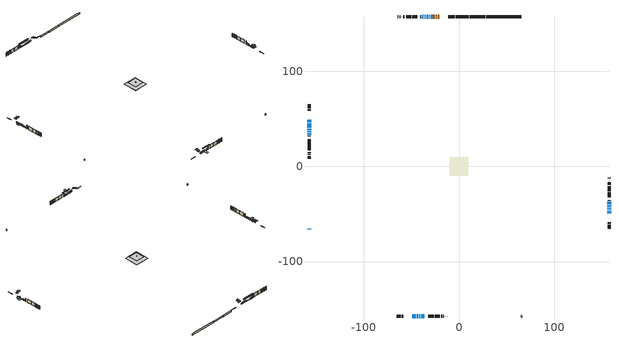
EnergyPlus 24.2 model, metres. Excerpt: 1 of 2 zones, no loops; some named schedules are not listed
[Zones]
conditioned space
 floor outside (Floor1 construction): -0.59,-0.59 -0.59,0.59 0.59,0.59 0.59,-0.59 z0.61
 floor outside (Floor2 construction): -2.18,-2.18 -2.18,2.18 2.18,2.18 2.18,-2.18 z0.61
 floor adiabatic (AdiabaticFloorConstruction): -9.55,-9.55 -9.55,9.55 9.55,9.55 9.55,-9.55 z3.05
 floor foundation (Slab1 construction): -4.79,-4.79 -4.79,4.79 4.79,4.79 4.79,-4.79 z-1.83
 floor foundation (Slab1 construction 1): -3.19,-3.19 -3.19,3.19 3.19,3.19 3.19,-3.19 z-1.83
 floor foundation (Slab1 construction 2): -2.96,-2.96 -2.96,2.96 2.96,2.96 2.96,-2.96 z-1.83
 wall outside (RimJoist1 construction): -4.48,157.79 -8.49,157.79 / -65.36,-157.79 -61.35,-157.79 / -157.79,65.36 -157.79,61.35 / 157.79,-65.36 157.79,-61.35 z0.61:0.91
 wall outside (RimJoist2 construction): -9.42,157.79 -11.36,157.79 / -60.42,-157.79 -58.48,-157.79 / -157.79,60.42 -157.79,58.48 / 157.79,-60.42 157.79,-58.48 z0.61:0.91
 wall outside (AdiabaticWallConstruction 1): -20.78,157.79 -22.62,157.79 / -23.54,157.79 -24.57,157.79 / -25.5,157.79 -27.41,157.79 z0.61:2.64
 wall outside (AdiabaticWallConstruction): -157.79,49.07 -157.79,46.48 / -28.34,157.79 -29.64,157.79 / -157.79,35.1 -157.79,33.14 / -37.95,-157.79 -36.65,-157.79 z0.61:2.06; -49.07,-157.79 -47.77,-157.79 / -157.79,39.93 -157.79,38.25 / -38.06,157.79 -39.36,157.79 / 157.79,-39.64 157.79,-37.05 z0.61:2.52; -46.84,-157.79 -45.55,-157.79 / 65.36,-157.79 65.84,-157.31 / -157.79,-65.36 -157.31,-65.84 z0.61:2.21; -157.79,45.55 -157.79,43.64 / -157.79,37.33 -157.79,36.03 z0.61:1.6; -157.79,42.71 -157.79,40.86 / -44.62,-157.79 -42.76,-157.79 z0.61:2.72; -30.56,157.79 -31.43,157.79 z0.61:1.32; 157.79,-49.07 157.79,-47.16 z0.61:1.09; 157.79,-46.23 157.79,-45.57 z0.61:2.64; 157.79,-44.65 157.79,-43.4 z0.61:0.98; -41.84,-157.79 -40.82,-157.79 / -39.89,-157.79 -38.88,-157.79 z0.61:1.12; -32.35,157.79 -33.88,157.79 z0.61:1.04; -34.81,157.79 -35.7,157.79 z0.61:1.17; 157.79,-42.47 157.79,-40.57 z0.61:0.99; -36.62,157.79 -37.14,157.79 z0.61:1.47
 wall outside (Wall10 construction): -40.29,157.79 -40.67,157.79 / -35.72,-157.79 -35.34,-157.79 / -157.79,32.21 -157.79,31.83 / 157.79,-36.12 157.79,-35.74 z0.61:5.49
 wall outside (Wall1 construction): -43.88,157.79 -49.44,157.79 / -32.13,-157.79 -26.57,-157.79 / -157.79,28.62 -157.79,23.06 / 157.79,-32.52 157.79,-26.97 z0.61:5.49
 wall outside (Wall2 construction): -50.37,157.79 -55.54,157.79 / -25.64,-157.79 -20.47,-157.79 / -157.79,22.14 -157.79,16.97 / 157.79,-26.04 157.79,-20.87 z0.61:5.49
 wall outside (Wall3 construction): -56.47,157.79 -56.52,157.79 / -19.55,-157.79 -19.49,-157.79 / -157.79,16.04 -157.79,15.98 / 157.79,-19.94 157.79,-19.88 z0.61:5.49
 wall outside (Wall4 construction): -57.45,157.79 -58.64,157.79 / -18.56,-157.79 -17.37,-157.79 / -157.79,15.05 -157.79,13.86 / 157.79,-18.95 157.79,-17.76 z0.61:5.49
 wall outside (Wall5 construction): -59.57,157.79 -59.95,157.79 / -16.44,-157.79 -16.06,-157.79 / -157.79,12.93 -157.79,12.55 / 157.79,-16.83 157.79,-16.45 z0.61:5.49
 wall outside (Wall6 construction): -60.88,157.79 -60.93,157.79 / -15.13,-157.79 -15.08,-157.79 / -157.79,11.62 -157.79,11.58 / 157.79,-15.52 157.79,-15.48 z0.61:5.49
 wall outside (Wall7 construction): -61.86,157.79 -62.07,157.79 / -14.16,-157.79 -13.94,-157.79 / -157.79,10.65 -157.79,10.43 / 157.79,-14.55 157.79,-14.34 z0.61:5.49
 wall outside (Wall8 construction): -63,157.79 -63.04,157.79 / -13.01,-157.79 -12.97,-157.79 / -157.79,9.5 -157.79,9.46 / 157.79,-13.41 157.79,-13.36 z0.61:5.49
 wall outside (Wall9 construction): -63.97,157.79 -64.43,157.79 / -12.04,-157.79 -11.58,-157.79 / -157.79,8.53 -157.79,8.07 / 157.79,-12.43 157.79,-11.98 z0.61:5.49
 wall foundation (FoundationWall1 construction): 28.63,157.79,-1.83 28.63,157.79,0.61 61.69,157.79,0.61 61.69,157.79,0.01 65.36,157.79,0.01 65.36,157.79,-1.83
 wall foundation (FoundationWall2 construction): 27.7,157.79 11.4,157.79 z-1.83:0.15
 wall foundation (FoundationWall3 construction): 10.47,157.79 -3.55,157.79 z-1.83:0.15
 window (WindowConstruction): -157.79,49.07 -157.79,46.48 z0.61:2.06
 window (WindowConstruction 7): -49.07,-157.79 -47.77,-157.79 z0.61:2.51
 window (WindowConstruction 8): -46.84,-157.79 -45.55,-157.79 z0.61:2.21
 window (WindowConstruction 9): 65.36,-157.79 65.84,-157.31 z0.61:2.21
 window (WindowConstruction 10): -157.79,-65.36 -157.31,-65.84 z0.61:2.21
 window (WindowConstruction 11): -157.79,45.55 -157.79,43.64 z0.61:1.6
 window (WindowConstruction 12): -157.79,42.71 -157.79,40.86 z0.61:2.72
 window (WindowConstruction 13): -44.62,-157.79 -42.77,-157.79 z0.61:2.72
 window (WindowConstruction 14): -157.79,39.93 -157.79,38.25 z0.61:2.51
 window (WindowConstruction 15): -28.34,157.79 -29.63,157.79 z0.61:2.06
 window (WindowConstruction 16): -30.56,157.79 -31.43,157.79 z0.61:1.32
 window (WindowConstruction 17): 157.79,-49.07 157.79,-47.16 z0.61:1.09
 window (WindowConstruction 19): 157.79,-46.23 157.79,-45.57 z0.61:2.64
 window (WindowConstruction 20): 157.79,-44.64 157.79,-43.4 z0.61:0.98
 window (WindowConstruction 21): -41.84,-157.79 -40.82,-157.79 z0.61:1.12
 window (WindowConstruction 22): -39.89,-157.79 -38.88,-157.79 z0.61:1.12
 window (WindowConstruction 23): -32.35,157.79 -33.88,157.79 z0.61:1.04
 window (WindowConstruction 1): -157.79,37.33 -157.79,36.03 z0.61:1.6
 window (WindowConstruction 24): -34.81,157.79 -35.7,157.79 z0.61:1.17
 window (WindowConstruction 2): -157.79,35.1 -157.79,33.14 z0.61:2.06
 window (WindowConstruction 3): 157.79,-42.47 157.79,-40.57 z0.61:0.99
 window (WindowConstruction 4): -37.95,-157.79 -36.65,-157.79 z0.61:2.06
 window (WindowConstruction 18): -36.63,157.79 -37.14,157.79 z0.61:1.47
 window (WindowConstruction 5): -38.06,157.79 -39.36,157.79 z0.61:2.51
 window (WindowConstruction 6): 157.79,-39.64 157.79,-37.05 z0.61:2.51
 door (Door): -20.78,157.79 -22.62,157.79 z0.61:2.64
 door (Door 1): -23.54,157.79 -24.57,157.79 z0.61:2.64
 door (Door 2): -25.5,157.79 -27.41,157.79 z0.61:2.64
 ceiling to attic - vented (Floor3 construction): 6.24,-6.24 6.24,6.24 -6.24,6.24 -6.24,-6.24 z5.49
 ceiling to attic - vented (Floor4 construction): 0.63,-0.63 0.63,0.63 -0.63,0.63 -0.63,-0.63 z5.49
 ceiling to attic - vented (Floor5 construction): 0.59,-0.59 0.59,0.59 -0.59,0.59 -0.59,-0.59 z5.49
 ceiling to attic - vented (Floor6 construction): 1.26,-1.26 1.26,1.26 -1.26,1.26 -1.26,-1.26 z5.49
 ceiling adiabatic (AdiabaticFloorConstruction): 9.55,-9.55 9.55,9.55 -9.55,9.55 -9.55,-9.55 z3.05
 roof outside (Roof5 construction): -17.63,157.79,5.49 -17.63,153.48,6.57 -16.52,153.48,6.57 -16.52,157.79,5.49; -52.21,-157.79,5.49 -52.21,-153.48,6.57 -53.33,-153.48,6.57 -53.33,-157.79,5.49; -157.79,52.21,5.49 -153.48,52.21,6.57 -153.48,53.33,6.57 -157.79,53.33,5.49; 157.79,-52.21,5.49 153.48,-52.21,6.57 153.48,-53.33,6.57 157.79,-53.33,5.49
 roof outside (Roof6 construction): -19.85,157.79,5.49 -19.85,152.9,7.12 -18.56,152.9,7.12 -18.56,157.79,5.49; -50,-157.79,5.49 -50,-152.9,7.12 -51.28,-152.9,7.12 -51.28,-157.79,5.49; -157.79,50,5.49 -152.9,50,7.12 -152.9,51.28,7.12 -157.79,51.28,5.49; 157.79,-50,5.49 152.9,-50,7.12 152.9,-51.28,7.12 157.79,-51.28,5.49
shading: -157.79,46.18 -157.79,49.37 -158.4,49.37 -158.4,46.18 z2.36; -47.16,-157.79 -49.68,-157.79 -49.68,-158.4 -47.16,-158.4 z3.12; -45.46,-157.79 -46.93,-157.79 -46.93,-158.4 -45.46,-158.4 z2.3; 65.91,-157.24 65.29,-157.86 65.78,-158.34 66.4,-157.73 z2.3; -157.24,-65.91 -157.86,-65.29 -158.34,-65.78 -157.73,-66.4 z2.3; -157.79,43.34 -157.79,45.85 -161.45,45.85 -161.45,43.34 z1.9; -157.79,40.56 -157.79,43.01 -161.45,43.01 -161.45,40.56 z3.02; -42.47,-157.79 -44.92,-157.79 -44.92,-165.11 -42.47,-165.11 z3.02; -157.79,37.96 -157.79,40.23 -158.4,40.23 -158.4,37.96 z2.81; -33.74,157.79 -24.23,157.79 -24.23,158.4 -33.74,158.4 z6.17; -35.53,157.79 -26.45,157.79 -26.45,158.4 -35.53,158.4 z5.43; 157.79,-46.4 157.79,-49.83 158.4,-49.83 158.4,-46.4 z1.85; 157.79,-45.11 157.79,-46.69 162.06,-46.69 162.06,-45.11 z3.1; 157.79,-42.94 157.79,-45.11 162.06,-45.11 162.06,-42.94 z1.44; -40.67,-157.79 -41.99,-157.79 -41.99,-158.4 -40.67,-158.4 z1.27; -33.24,-157.79 -45.53,-157.79 -45.53,-158.4 -33.24,-158.4 z6.76; -39.67,157.79 -26.56,157.79 -26.56,158.4 -39.67,158.4 z6.83; -157.79,35.73 -157.79,37.62 -158.4,37.62 -158.4,35.73 z1.9; -41.19,157.79 -29.32,157.79 -29.32,158.4 -41.19,158.4 z6.66; -157.79,32.85 -157.79,35.4 -158.4,35.4 -158.4,32.85 z2.36; 157.79,-40.27 157.79,-42.77 158.4,-42.77 158.4,-40.27 z1.29; -35.74,-157.79 -38.86,-157.79 -38.86,-158.4 -35.74,-158.4 z2.97; -41.09,157.79 -32.67,157.79 -32.67,158.4 -41.09,158.4 z5.43; -39.66,157.79 -37.77,157.79 -37.77,160.53 -39.66,160.53 z2.81; 157.79,-36.75 157.79,-39.94 158.4,-39.94 158.4,-36.75 z2.81
[Building]
Building 1: Terrain=Suburbs
[Site:Location]
Edmonton Intl AP_AB: Latitude {deg}=53.31; Longitude {deg}=-113.58; Time Zone {hr}=-7; Elevation {m}=723; Keep Site Location Information=Yes
[Site:GroundTemperature:Shallow]
-1.56185, -3.61833, -3.78302, -2.80711, 1.11059, 5.01004, 8.39065, 10.5322, 10.7141, 8.97234, 5.67794, 1.89811
[Site:WaterMainsTemperature]
Calculation Method=Schedule; Temperature Schedule=mains temperature schedule
[Material] Roughness=Rough; Thermal Absorptance=0.9
Name | Thickness {m} | Conductivity {W/m-K} | Density {kg/m3} | Specific Heat {J/kg-K} | Solar Absorptance | Visible Absorptance
asphalt or fiberglass shingles | 0.00635 | 0.162714 | 1121.4 | 1465.45 | 0.4 | 0.4
ceiling loosefill ins | 0.254 | 0.0480833 | 16.02 | 1046.75 | 0.7 | 0.7
ceiling loosefill ins 1 | 0.169333 | 0.0480833 | 16.02 | 1046.75 | 0.7 | 0.7
ceiling stud and cavity | 0.1397 | 0.351045 | 65.682 | 1177.47 | 0.7 | 0.7
ceiling stud and cavity 1 | 0.1397 | 0.550941 | 65.682 | 1177.47 | 0.7 | 0.7
ceiling stud and cavity 2 | 0.1397 | 0.0776294 | 65.682 | 1177.47 | 0.7 | 0.7
ceiling stud and cavity 3 | 0.1397 | 0.417558 | 65.682 | 1177.47 | 0.7 | 0.7
concrete 4.0 in. | 0.1016 | 1.803125 | 2242.8 | 837.4 | 0.7 | 0.7
concrete 8.0 in. | 0.2032 | 1.803125 | 2242.8 | 837.4 | 0.7 | 0.7
door material | 0.04445 | 0.053851 | 512.64 | 1214.23 | 0.7 | 0.7
exterior vertical ins | 0.0463172 | 0.029427 | 32.04 | 1214.23 | 0.7 | 0.7
exterior vertical ins 1 | 0.0451399 | 0.029427 | 32.04 | 1214.23 | 0.7 | 0.7
floor covering | 0.0127 | 0.0433444 | 54.468 | 1339.84 | 0.6 | 0.6
floor rigid ins; rim joist rigid ins; roof rigid ins | 0.103632 | 0.029427 | 32.04 | 1214.23 | 0.7 | 0.7
floor rigid ins 1; wall rigid ins 1 | 0.512978 | 0.029427 | 32.04 | 1214.23 | 0.7 | 0.7
floor stud and cavity | 0.1397 | 0.107184 | 92.3553 | 1139.71 | 0.7 | 0.7
floor stud and cavity 1 | 0.1397 | 0.0760523 | 92.3553 | 1139.71 | 0.7 | 0.7
floor stud and cavity 2 | 0.1397 | 1.75129 | 37.0049 | 1207.88 | 0.7 | 0.7
furniture material conditioned space 1 | 0.1524 | 0.115458 | 640.8 | 1214.23 | 0.6 | 0.6
gypsum board | 0.0127 | 0.160291 | 801 | 837.4 | 0.6 | 0.6
gypsum board 1 | 0.0127 | 0.160291 | 801 | 837.4 | 0.7 | 0.7
osb sheathing 0.5 in. | 0.0127 | 0.115458 | 512.64 | 1214.23 | 0.7 | 0.7
osb sheathing 0.75 in. | 0.01905 | 0.115458 | 512.64 | 1214.23 | 0.7 | 0.7
osb sheathing 2.0 in. | 0.0508 | 0.115458 | 512.64 | 1214.23 | 0.7 | 0.7
rim joist stud and cavity | 0.0508 | 0.0908433 | 125.044 | 1163.47 | 0.6 | 0.6
rim joist stud and cavity 1 | 0.0508 | 0.124579 | 125.044 | 1163.47 | 0.6 | 0.6
roof stud and cavity | 0.2032 | 0.213319 | 78.34581 | 1123.46 | 0.7 | 0.7
roof stud and cavity 1 | 0.2032 | 0.210283 | 78.34581 | 1123.46 | 0.7 | 0.7
wall rigid ins | 0.051816 | 0.029427 | 32.04 | 1214.23 | 0.7 | 0.7
wall stud and cavity | 0.1397 | 0.198846 | 139.0536 | 1170.24 | 0.7 | 0.7
wall stud and cavity 1 | 0.1397 | 0.201882 | 139.0536 | 1170.24 | 0.7 | 0.7
wall stud and cavity 11 | 0.0889 | 0.380278 | 52.3479 | 1209.89 | 0.7 | 0.7
wall stud and cavity 12 | 0.0889 | 0.391764 | 83.0341 | 1211.67 | 0.7 | 0.7
wall stud and cavity 2 | 0.1397 | 0.554847 | 139.0536 | 1170.24 | 0.7 | 0.7
wall stud and cavity 3 | 0.1397 | 0.0974674 | 139.0536 | 1170.24 | 0.7 | 0.7
wall stud and cavity 4 | 0.1397 | 0.170622 | 139.0536 | 1170.24 | 0.7 | 0.7
wall stud and cavity 5 | 0.1397 | 0.0807926 | 139.0536 | 1170.24 | 0.7 | 0.7
wall stud and cavity 6 | 0.1397 | 0.164604 | 139.0536 | 1170.24 | 0.7 | 0.7
wall stud and cavity 7 | 0.1397 | 0.17173 | 139.0536 | 1170.24 | 0.7 | 0.7
wall stud and cavity 8 | 0.1397 | 0.165635 | 139.0536 | 1170.24 | 0.7 | 0.7
wall stud and cavity 9 | 0.1397 | 0.294946 | 139.0536 | 1170.24 | 0.7 | 0.7
wood siding | 0.0254 | 0.102417 | 544.68 | 1172.36 | 0.4 | 0.4
wood siding 2; wood siding 3; wood siding 4 | 0.0254 | 0.102417 | 544.68 | 1172.36 | 0.7 | 0.7
[WindowMaterial:SimpleGlazingSystem]
Name | U-Factor {W/m2-K} | Solar Heat Gain Coefficient
WindowMaterial | 1.96572 | 0.58
WindowMaterial 1 | 2.00661 | 0.55
WindowMaterial 10 | 1.87601 | 0.6
WindowMaterial 11 | 1.92541 | 0.55
WindowMaterial 12 | 1.933359 | 0.55
WindowMaterial 13 | 2.22691 | 0.4
WindowMaterial 14 | 1.59211 | 0.47
WindowMaterial 15 | 1.632425 | 0.44
WindowMaterial 16 | 2.759508 | 0.45
WindowMaterial 17 | 3.026374 | 0.48
WindowMaterial 18 | 3.0048 | 0.49
WindowMaterial 2 | 1.9714 | 0.58
WindowMaterial 3 | 1.96118 | 0.52
WindowMaterial 4 | 1.868062 | 0.61
WindowMaterial 5 | 1.87317 | 0.61
WindowMaterial 6 | 1.90667 | 0.57
WindowMaterial 7 | 1.87999 | 0.6
WindowMaterial 8 | 2.70613 | 0.6
WindowMaterial 9 | 1.88907 | 0.59
[Construction]
AdiabaticFloorConstruction: floor stud and cavity 2, floor rigid ins 1, osb sheathing 0.75 in., floor covering
AdiabaticWallConstruction: wood siding 3, wall rigid ins 1, wall stud and cavity 11, gypsum board
AdiabaticWallConstruction 1: wood siding 4, wall rigid ins 1, wall stud and cavity 11, gypsum board
Door; Door 1; Door 2: door material
Floor1 construction: floor stud and cavity, floor rigid ins, osb sheathing 0.75 in., floor covering
Floor2 construction: floor stud and cavity 1, floor rigid ins, osb sheathing 0.75 in., floor covering
Floor3 construction: ceiling loosefill ins, ceiling stud and cavity, gypsum board
Floor4 construction: ceiling loosefill ins, ceiling stud and cavity 1, gypsum board
Floor5 construction: ceiling loosefill ins 1, ceiling stud and cavity 2, gypsum board
Floor6 construction: ceiling loosefill ins, ceiling stud and cavity 3, gypsum board
FoundationWall1 construction; FoundationWall2 construction: concrete 8.0 in., gypsum board 1
FoundationWall3 construction: concrete 8.0 in.
furniture construction conditioned space 1: furniture material conditioned space 1
PartitionWallConstruction: gypsum board, wall stud and cavity 12, gypsum board
RimJoist1 construction: wood siding 2, rim joist rigid ins, osb sheathing 2.0 in., rim joist stud and cavity
RimJoist2 construction: wood siding 2, rim joist rigid ins, osb sheathing 2.0 in., rim joist stud and cavity 1
Roof5 construction: asphalt or fiberglass shingles, roof rigid ins, osb sheathing 0.75 in., roof stud and cavity, gypsum board
Roof6 construction: asphalt or fiberglass shingles, roof rigid ins, osb sheathing 0.75 in., roof stud and cavity 1, gypsum board
Slab1 construction; Slab1 construction 1; Slab1 construction 2: concrete 4.0 in.
Wall1 construction: wood siding, wall rigid ins, osb sheathing 0.5 in., wall stud and cavity, gypsum board
Wall10 construction: wood siding, wall rigid ins, osb sheathing 0.5 in., wall stud and cavity 9, gypsum board
Wall2 construction: wood siding, wall rigid ins, osb sheathing 0.5 in., wall stud and cavity 1, gypsum board
Wall3 construction: wood siding, wall rigid ins, osb sheathing 0.5 in., wall stud and cavity 2, gypsum board
Wall4 construction: wood siding, osb sheathing 0.5 in., wall stud and cavity 3, gypsum board
Wall5 construction: wood siding, wall rigid ins, osb sheathing 0.5 in., wall stud and cavity 4, gypsum board
Wall6 construction: wood siding, osb sheathing 0.5 in., wall stud and cavity 5, gypsum board
Wall7 construction: wood siding, wall rigid ins, osb sheathing 0.5 in., wall stud and cavity 6, gypsum board
Wall8 construction: wood siding, wall rigid ins, osb sheathing 0.5 in., wall stud and cavity 7, gypsum board
Wall9 construction: wood siding, wall rigid ins, osb sheathing 0.5 in., wall stud and cavity 8, gypsum board
WindowConstruction; WindowConstruction 4: WindowMaterial
WindowConstruction 1: WindowMaterial 1
WindowConstruction 10; WindowConstruction 9: WindowMaterial 6
WindowConstruction 11: WindowMaterial 7
WindowConstruction 12; WindowConstruction 13: WindowMaterial 8
WindowConstruction 14: WindowMaterial 9
WindowConstruction 15: WindowMaterial 10
WindowConstruction 16: WindowMaterial 11
WindowConstruction 17: WindowMaterial 12
WindowConstruction 18: WindowMaterial 13
WindowConstruction 19: WindowMaterial 14
WindowConstruction 2: WindowMaterial 2
WindowConstruction 20: WindowMaterial 15
WindowConstruction 21; WindowConstruction 22: WindowMaterial 16
WindowConstruction 23: WindowMaterial 17
WindowConstruction 24: WindowMaterial 18
WindowConstruction 3: WindowMaterial 3
WindowConstruction 5; WindowConstruction 6; WindowConstruction 7: WindowMaterial 4
WindowConstruction 8: WindowMaterial 5
[Zone]
conditioned space: Multiplier=1; Volume {m3}=1395.1; Part of Total Floor Area=Yes
[Space]
conditioned space 1: Zone=conditioned space; Volume {m3}=1395.1
[ZoneMixing]
whole house fan mix: Zone or Space=attic - vented; Schedule=Always On Continuous; Design Flow Rate Calculation Method=Flow/Zone; Design Flow Rate {m3/s}=0; Source Zone or Space=conditioned space
[SurfaceProperty:ExposedFoundationPerimeter] Exposed Perimeter Calculation Method=TotalExposedPerimeter
Name | Total Exposed Perimeter {m}
Slab1 | 36.728
Slab1 1 | 16.307
Slab1 2 | 14.021
[InternalMass] Zone or ZoneList=conditioned space; Space or SpaceList=conditioned space 1
Name | Construction | Surface Area {m2}
furniture mass conditioned space 1 | furniture construction conditioned space 1 | 220.92
partition wall mass | PartitionWallConstruction | 552.3
[Lights]
interior lighting: Zone or ZoneList or Space or SpaceList=conditioned space 1; Schedule=interior lighting schedule; Design Level Calculation Method=LightingLevel; Lighting Level {W}=343.2; Return Air Fraction=0; Fraction Radiant=0.6; Fraction Visible=0.2; Fraction Replaceable=1
[People]
occupants: Zone or ZoneList or Space or SpaceList=conditioned space 1; Number of People Schedule=occupants schedule; Number of People Calculation Method=People; Number of People=3; Fraction Radiant=0.314171; Sensible Heat Fraction=0.56303; Activity Level Schedule=occupants activity schedule; Carbon Dioxide Generation Rate {m3/s-W}=0; Enable ASHRAE 55 Comfort Warnings=No; Mean Radiant Temperature Calculation Type=EnclosureAveraged
[ElectricEquipment] Zone or ZoneList or Space or SpaceList=conditioned space 1; Design Level Calculation Method=EquipmentLevel
Name | Schedule | Design Level {W} | Fraction Latent | Fraction Radiant | Fraction Lost
clothes dryer | clothes dryer schedule | 140.772 | 0.015 | 0.081 | 0.85
clothes washer | clothes washer schedule | 32.1985 | 0.03 | 0.162 | 0.7
cooking range | cooking range schedule | 215.147 | 0.08 | 0.432 | 0.2
dishwasher | dishwasher schedule | 66.8632 | 0.3 | 0.18 | 0.4
fridge | fridge schedule | 72.9452 | 0 | 0.6 | 0
mech vent bath fan 0 | mech vent bath fan 0 schedule | 75.3 | 0 | 0 | 1
mech vent bath fan 1 | mech vent bath fan 1 schedule | 75.3 | 0 | 0 | 1
mech vent house fan | mech vent house fan schedule | 38 | 0 | 0 | 1
mech vent house fan cfis | mech vent house fan cfis schedule | 0 | 0 | 0 | 0
mech vent range fan 0 | mech vent range fan 0 schedule | 57 | 0 | 0 | 1
misc plug loads | misc plug loads schedule | 494.7 | 0.045 | 0.513 | 0.1
whole house fan | Always On Discrete | 0 | 0 | 0 | 1
[OtherEquipment] Zone or ZoneList or Space or SpaceList=conditioned space 1; Design Level Calculation Method=EquipmentLevel
Name | Fuel Type | Schedule | Design Level {W} | Fraction Latent | Fraction Radiant | Fraction Lost
clothes dryer 1 | Electricity | clothes dryer schedule | 0 | 0.015 | 0.081 | 0.85
cooking range 1 | Electricity | cooking range schedule | 0 | 0.08 | 0.432 | 0.2
general water use latent | None | general water use schedule | 62.594 | 1 | 0 | 0
general water use sensible | None | general water use schedule | -61.6891 | 0 | 0.6 | 0
mech vent house fan latent load | None | Always On Discrete | 0 | 1 | 0 | 0
mech vent house fan sensible load | None | Always On Discrete | 0 | 0 | 0 | 0
water heater energy adjustment1 | NaturalGas | Always On Discrete | 0.01 | 0 | 0 | 1
[ZoneInfiltration:DesignFlowRate] Zone or ZoneList or Space or SpaceList=conditioned space 1; Schedule=Always On Discrete; Design Flow Rate Calculation Method=Flow/Zone; Design Flow Rate {m3/s}=0
infil flow; natural vent flow; whole house fan flow
[AvailabilityManager:Scheduled]
furnace airloop Availability Manager: Schedule=Always On Discrete
[Foundation:Kiva] Initial Indoor Air Temperature {C}=18; Wall Depth Below Slab {m}=0.2032
Name | Wall Height Above Grade {m} | Custom Block Material Name 1 | Custom Block Depth 1 {m} | Custom Block X Position 1 {m} | Custom Block Z Position 1 {m}
Foundation Kiva 1 | 0.609996 | exterior vertical ins | 2.43998 | 0.2159 | 0
Foundation Kiva 2 | 0.150023 | exterior vertical ins 1 | 1.98001 | 0.2159 | 0
Foundation Kiva 3 | 0.150023
[Foundation:Kiva:Settings]
Soil Conductivity {W/m-K}=0.849921; Soil Density {kg/m3}=1842.3; Soil Specific Heat {J/kg-K}=418.7; Ground Solar Absorptivity=0.9; Ground Thermal Absorptivity=0.9; Ground Surface Roughness {m}=0.03; Far-Field Width {m}=40; Deep-Ground Boundary Condition=ZeroFlux; Deep-Ground Depth {m}=40; Minimum Cell Dimension {m}=0.2; Maximum Cell Growth Coefficient=3; Simulation Timestep=Timestep
[Exterior:Lights]
exterior lighting: Schedule=exterior lighting schedule; Design Level {W}=75.6
[EnergyManagementSystem:GlobalVariable]
furnace_airloop_Fan_RTF
infil_program_Qfan
infil_program_Qinf
natural_vent_program_Qnv
natural_vent_program_Qwhf
[EnergyManagementSystem:Sensor]
Name | Output:Variable or Output:Meter Index Key | Output:Variable or Output:Meter
airflow_gain | infil flow | Infiltration Sensible Heat Gain Energy
airflow_gain_1 | natural vent flow | Infiltration Sensible Heat Gain Energy
airflow_gain_2 | whole house fan flow | Infiltration Sensible Heat Gain Energy
airflow_loss | infil flow | Infiltration Sensible Heat Loss Energy
airflow_loss_1 | natural vent flow | Infiltration Sensible Heat Loss Energy
airflow_loss_2 | whole house fan flow | Infiltration Sensible Heat Loss Energy
clg_load_cond |  | Cooling:EnergyTransfer:Zone:CONDITIONED SPACE
clg_sp_s; clg_sp_s_1 | cooling setpoint | Schedule Value
clothes_dryer_exhaust_0_sch_s | clothes dryer exhaust 0 schedule | Schedule Value
cool_season | cooling season schedule | Schedule Value
htg_load_cond |  | Heating:EnergyTransfer:Zone:CONDITIONED SPACE
htg_sp_s; htg_sp_s_1 | heating setpoint | Schedule Value
ig_ee_conv | clothes dryer | Electric Equipment Convective Heating Energy
ig_ee_conv_2 | cooking range | Electric Equipment Convective Heating Energy
ig_ee_conv_4 | fridge | Electric Equipment Convective Heating Energy
ig_ee_conv_5 | misc plug loads | Electric Equipment Convective Heating Energy
ig_ee_conv_6 | whole house fan | Electric Equipment Convective Heating Energy
ig_ee_rad | clothes dryer | Electric Equipment Radiant Heating Energy
ig_ee_rad_2 | cooking range | Electric Equipment Radiant Heating Energy
ig_ee_rad_4 | fridge | Electric Equipment Radiant Heating Energy
ig_ee_rad_5 | misc plug loads | Electric Equipment Radiant Heating Energy
